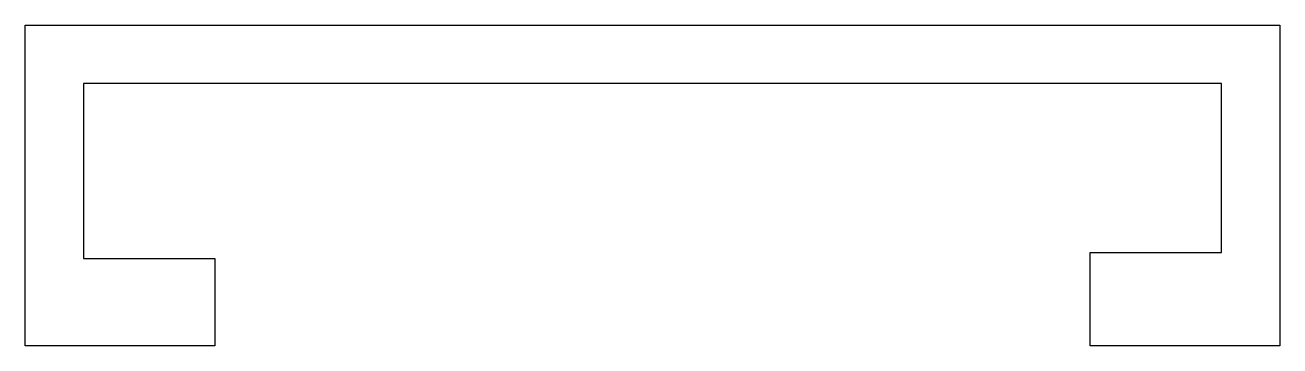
# Model space of a CAD drawing. Extents: x 1372 to 1393.5, y 710.2 to 715.7.
import ezdxf

# ---------------------------------------------------------------- set-up
doc = ezdxf.new("R2010")
doc.units = 0
doc.layers.add('PROF', color=7, linetype='CONTINUOUS')

msp = doc.modelspace()

# ---------------------------------------------------------------- linework, layer by layer
at = {"layer": 'PROF'}
msp.add_lwpolyline([(1375.259, 711.721), (1375.259, 710.221), (1372.009, 710.221), (1372.009, 715.721), (1393.509, 715.721), (1393.509, 710.221), (1390.259, 710.221), (1390.259, 711.821), (1392.509, 711.821), (1392.509, 714.721), (1373.009, 714.721), (1373.009, 711.721)], close=True, dxfattribs=at)

doc.saveas('drawing.dxf')
